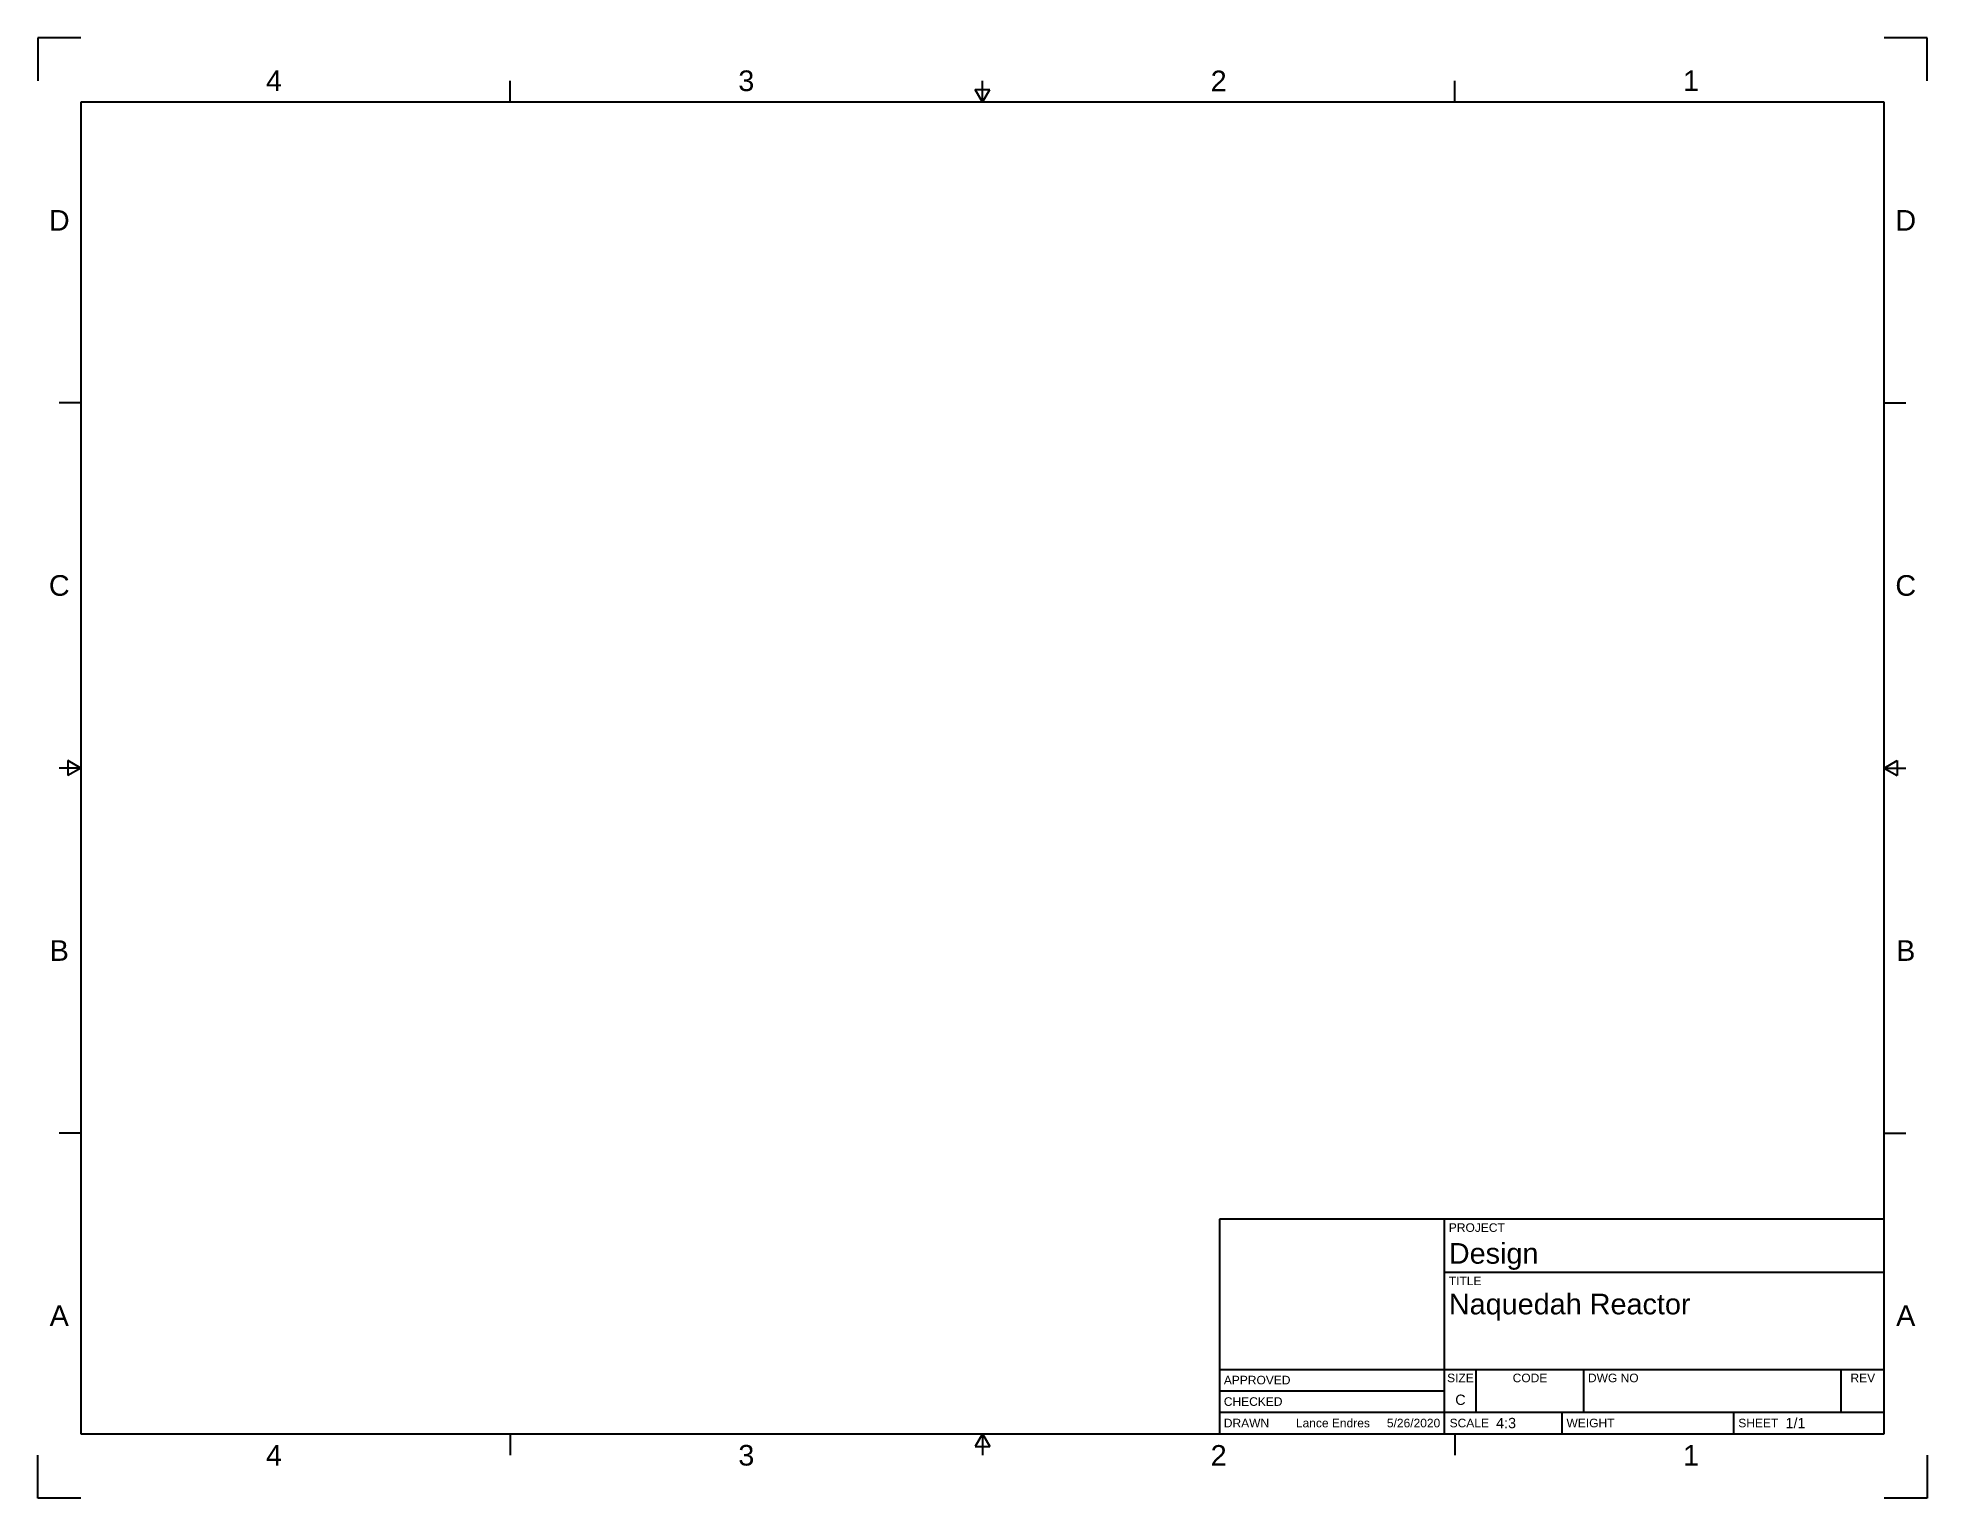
# Paper-space layout 'Sheet1' of a CAD drawing. Header units: inches. Extents: x 0 to 22, y 0 to 17.
import ezdxf
from ezdxf.enums import TextEntityAlignment as Align

# ---------------------------------------------------------------- set-up
doc = ezdxf.new("R2010")
doc.units = ezdxf.units.IN
doc.header["$LTSCALE"] = 0.75
doc.header["$MEASUREMENT"] = 0
doc.layers.add('Border', color=7, linetype='Continuous')
doc.layers.add('Titleblock', color=7, linetype='Continuous')
doc.styles.add('FusionTitle', font='ARIALUNI.TTF')

# ---------------------------------------------------------------- blocks, each defined once
blk = doc.blocks.new('ANSI_C_SHEET')
at = {"layer": 'Border'}
for p, q in [((0.5, 17), (0, 17)), ((0, 17), (0, 16.5)), ((22, 17), (21.5, 17)), ((22, 16.5), (22, 17)), ((5.5, 16.25), (5.5, 16.5)), ((11, 16.25), (11, 16.5)), ((16.5, 16.25), (16.5, 16.5)), ((10.913, 16.4), (11.087, 16.4)), ((11, 16.25), (10.913, 16.4)), ((11, 16.25), (11.087, 16.4)), ((21.5, 16.25), (0.5, 16.25)), ((0.5, 16.25), (0.5, 0.75)), ((21.5, 0.75), (21.5, 16.25)), ((0.5, 12.75), (0.25, 12.75)), ((21.5, 12.75), (21.75, 12.75)), ((0.35, 8.587), (0.35, 8.413)), ((0.5, 8.5), (0.35, 8.587)), ((21.5, 8.5), (21.65, 8.587)), ((21.65, 8.587), (21.65, 8.413)), ((0.5, 8.5), (0.25, 8.5)), ((0.5, 8.5), (0.35, 8.413)), ((21.5, 8.5), (21.75, 8.5)), ((21.5, 8.5), (21.65, 8.413)), ((0.5, 4.25), (0.25, 4.25)), ((21.5, 4.25), (21.75, 4.25)), ((0.5, 0.75), (21.5, 0.75)), ((5.5, 0.75), (5.5, 0.5)), ((11, 0.75), (10.913, 0.6)), ((11, 0.75), (11, 0.5)), ((11, 0.75), (11.087, 0.6)), ((16.5, 0.75), (16.5, 0.5)), ((0, 0), (0, 0.5)), ((10.913, 0.6), (11.087, 0.6)), ((22, 0.5), (22, 0)), ((0.5, 0), (0, 0)), ((22, 0), (21.5, 0))]:
    blk.add_line(p, q, dxfattribs=at)
at = {"layer": 'Border', "style": 'FusionTitle'}
for s, p in [('4', (2.75, 16.5)), ('3', (8.25, 16.5)), ('2', (13.75, 16.5)), ('1', (19.25, 16.5)), ('D', (0.25, 14.875)), ('D', (21.75, 14.875)), ('C', (0.25, 10.625)), ('C', (21.75, 10.625)), ('B', (0.25, 6.375)), ('B', (21.75, 6.375)), ('A', (0.25, 2.125)), ('A', (21.75, 2.125)), ('4', (2.75, 0.5)), ('3', (8.25, 0.5)), ('2', (13.75, 0.5)), ('1', (19.25, 0.5))]:
    blk.add_text(s, height=0.24, dxfattribs=at).set_placement(p, align=Align.MIDDLE)
blk = doc.blocks.new('ANSI_TITLEBLOCK')
at = {"layer": 'Titleblock'}
for p, q in [((0, 2.5), (-7.74, 2.5)), ((-7.74, 2.5), (-7.74, 0)), ((-5.12, 0), (-5.12, 2.5)), ((0, 0), (0, 2.5)), ((-5.12, 1.88), (0, 1.88)), ((-7.74, 0.75), (0, 0.75)), ((-4.75, 0.25), (-4.75, 0.75)), ((-3.5, 0.25), (-3.5, 0.75)), ((-0.5, 0.25), (-0.5, 0.75)), ((-7.74, 0.5), (-5.12, 0.5)), ((-7.74, 0.25), (0, 0.25)), ((-3.75, 0), (-3.75, 0.25)), ((-1.75, 0), (-1.75, 0.25)), ((-7.74, 0), (0, 0))]:
    blk.add_line(p, q, dxfattribs=at)
at = {"layer": 'Titleblock', "style": 'FusionTitle'}
for s, p in [('PROJECT', (-5.07, 2.45)), ('TITLE', (-5.07, 1.83)), ('DWG NO', (-3.45, 0.7))]:
    blk.add_text(s, height=0.1, dxfattribs=at).set_placement(p, align=Align.TOP_LEFT)
for s, p in [('APPROVED', (-7.69, 0.625)), ('CHECKED', (-7.69, 0.375)), ('DRAWN', (-7.69, 0.125)), ('SCALE', (-5.061, 0.125)), ('WEIGHT', (-3.7, 0.125)), ('SHEET', (-1.7, 0.125))]:
    blk.add_text(s, height=0.1, dxfattribs=at).set_placement(p, align=Align.MIDDLE_LEFT)
for s, p in [('SIZE', (-4.935, 0.7)), ('CODE', (-4.125, 0.7)), ('REV', (-0.25, 0.7))]:
    blk.add_text(s, height=0.1, dxfattribs=at).set_placement(p, align=Align.TOP_CENTER)
blk.add_attdef('PROJECT', (-5.07, 1.98), '', height=0.24, dxfattribs=at)
for tag, height, p in [('TITLE_1', 0.24, (-5.07, 1.63)), ('TITLE_2', 0.24, (-5.07, 1.29)), ('TITLE_3', 0.12, (-5.07, 0.95))]:
    blk.add_attdef(tag, text='', height=height, dxfattribs=at).set_placement(p, align=Align.TOP_LEFT)
for tag, height, p in [('APPROVED_BY', 0.1, (-6.851, 0.625)), ('CHECKED_BY', 0.1, (-6.851, 0.375)), ('DRAWN_BY', 0.1, (-6.851, 0.125)), ('SCALE', 0.12, (-4.52, 0.125)), ('WEIGHT', 0.12, (-3.1, 0.125)), ('SHEET', 0.12, (-1.15, 0.125))]:
    blk.add_attdef(tag, text='', height=height, dxfattribs=at).set_placement(p, align=Align.MIDDLE_LEFT)
for tag, p in [('APPROVED_DATE', (-5.17, 0.625)), ('CHECKED_DATE', (-5.17, 0.375)), ('DRAWN_DATE', (-5.17, 0.125))]:
    blk.add_attdef(tag, text='', height=0.1, dxfattribs=at).set_placement(p, align=Align.MIDDLE_RIGHT)
for tag, p in [('SIZE', (-4.935, 0.3)), ('CODE', (-4.125, 0.3)), ('REV', (-0.25, 0.3))]:
    blk.add_attdef(tag, text='', height=0.12, dxfattribs=at).set_placement(p, align=Align.BOTTOM_CENTER)
blk.add_attdef('DWG_NO', text='', height=0.12, dxfattribs=at).set_placement((-3.45, 0.3), align=Align.BOTTOM_LEFT)

psp = doc.layouts.new('Sheet1')

# ---------------------------------------------------------------- block references
at = {"layer": 'Border'}
psp.add_blockref('ANSI_C_SHEET', (0, 0), dxfattribs=at)
at = {"layer": 'Titleblock'}
psp.add_blockref('ANSI_TITLEBLOCK', (21.5, 0.75), dxfattribs=at).add_auto_attribs({'SHEET': '1/1', 'SCALE': '4:3', 'DRAWN_DATE': '5/26/2020', 'DRAWN_BY': 'Lance Endres', 'SIZE': 'C', 'PROJECT': 'Design', 'TITLE_1': 'Naquedah Reactor'})

doc.saveas('drawing.dxf')
